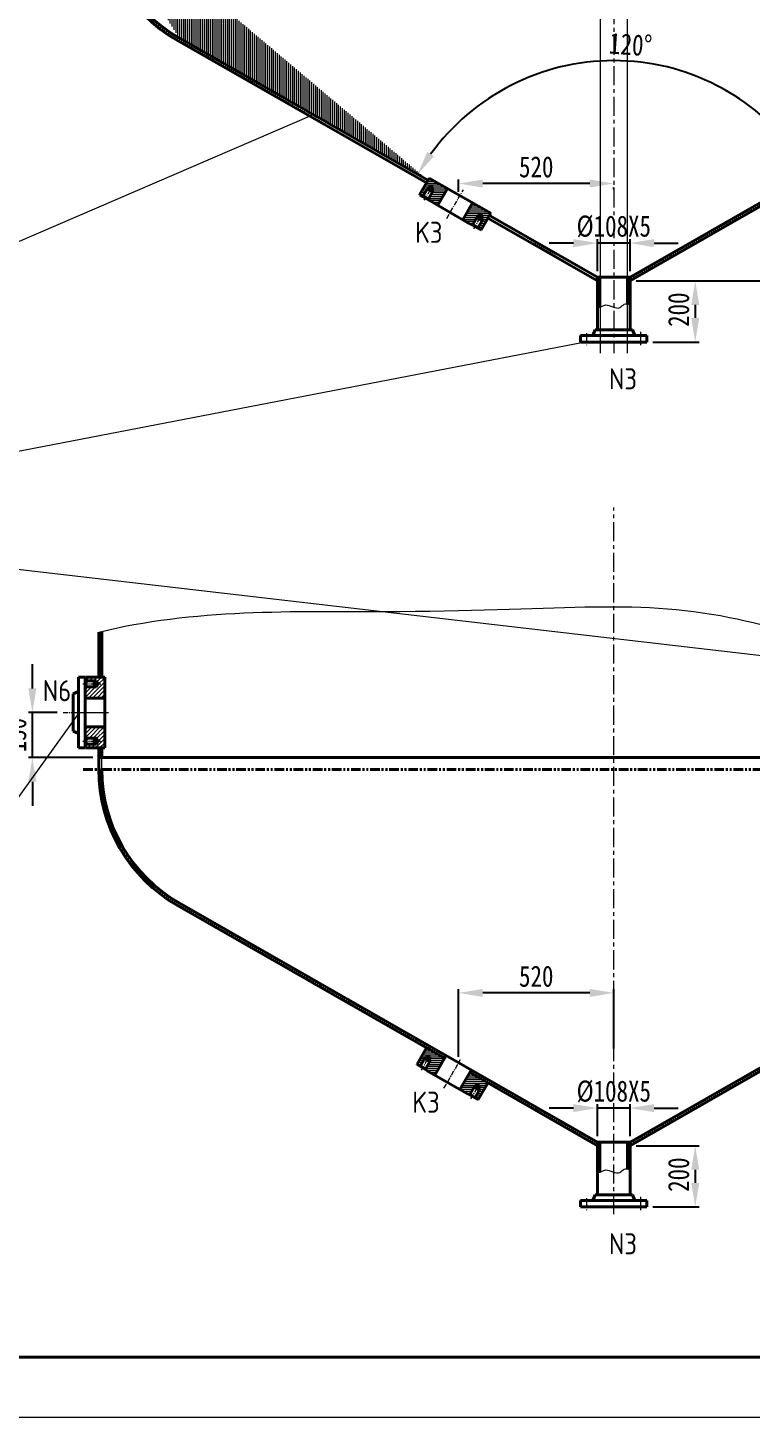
# Model space of a CAD drawing. Extents: x 29432 to 46232, y -723 to 11157.
# Drawn here: x 31918 to 34320, y -723 to 3892 of the extents above; entities that cross this region are included whole.
import ezdxf

# ---------------------------------------------------------------- set-up
doc = ezdxf.new("R2010")
doc.units = 0
doc.linetypes.add('CENTER', pattern=[50.800000000000004, 31.75, -6.35, 6.35, -6.35])
doc.linetypes.add('PHANTOM', pattern=[63.50000000000001, 31.75, -6.35, 6.35, -6.35, 6.35, -6.35])
doc.layers.get('0').update_dxf_attribs({"linetype": 'CONTINUOUS', "lineweight": 40})
doc.layers.get('DEFPOINTS').update_dxf_attribs({"linetype": 'CONTINUOUS', "lineweight": 20})
for name, color, linetype, lineweight in [('5', 1, 'CENTER', 20), ('中线', 1, 'CENTER', 20), ('双点划线', 1, 'PHANTOM', 20), ('尺寸线', 6, 'CONTINUOUS', 20), ('文字', 6, 'CONTINUOUS', 20), ('细实线', 3, 'CONTINUOUS', 20), ('细线', 3, 'CONTINUOUS', 20)]:
    doc.layers.add(name, color=color, linetype=linetype, lineweight=lineweight)
doc.layers.add('LINE', color=5, linetype='CONTINUOUS')
doc.styles.add('J_BigFont', font='gbenor.shx', dxfattribs={"bigfont": 'gbcbig.shx'})
doc.styles.add('尺寸-字母', font='@SimSun.ttf', dxfattribs={"width": 0.8})
doc.dimstyles.new('尺寸3-5', dxfattribs={"dimtxt": 3.5, "dimasz": 2.5, "dimexe": 1.25, "dimexo": 0.625, "dimgap": 1.5, "dimtad": 1, "dimdec": 0, "dimdsep": 46, "dimtxsty": '尺寸-字母', "dimcen": 2.5, "dimadec": 0, "dimazin": 0, "dimtfac": 1, "dimtdec": 4, "dimtmove": 0, "dimatfit": 3, "dimfxl": 0, "dimtolj": 1, "dimtzin": 0, "dimarcsym": 0})
pattern_1 = [(90, (4579.075306207611, -3841.184235502682), (-6.35, 1.332267629550188e-15), [])]
pattern_2 = [(90, (0, 0), (-6.35, 1.332267629550188e-15), [])]

# ---------------------------------------------------------------- blocks, each defined once
blk = doc.blocks.new('*D43')
at = {"layer": 'DEFPOINTS', "color": 0, "lineweight": 20}
for p in [(33809.68236725407, 3176.762420854097), (33809.68236725407, 3063.300524745234), (33917.68236725407, 3063.300524745232)]:
    blk.add_point(p, dxfattribs=at)
at = {"layer": '尺寸线', "color": 0, "lineweight": -2}
for p, q in [((33809.68236725407, 3083.300524745234), (33809.68236725407, 3189.762420854097)), ((33917.68236725407, 3083.300524745232), (33917.68236725407, 3189.762420854097)), ((33729.68236725407, 3176.762420854097), (33649.68236725407, 3176.762420854097)), ((33917.68236725407, 3176.762420854097), (33809.68236725407, 3176.762420854097)), ((33997.68236725407, 3176.762420854097), (34077.68236725407, 3176.762420854097))]:
    blk.add_line(p, q, dxfattribs=at)
at = {"layer": '尺寸线', "color": 0, "lineweight": 20}
for points in [[(33729.68236725407, 3190.095754187431), (33729.68236725407, 3163.429087520764), (33809.68236725407, 3176.762420854097)], [(33997.68236725407, 3190.095754187431), (33997.68236725407, 3163.429087520764), (33917.68236725407, 3176.762420854097)]]:
    blk.add_solid(points, dxfattribs=at)
at = {"layer": '尺寸线', "color": 0, "lineweight": 20, "insert": (33863.68236725407, 3231.762420854097), "char_height": 70, "attachment_point": 5, "style": '尺寸-字母'}
blk.add_mtext('\\A1;%%c108X5', dxfattribs=at)
blk = doc.blocks.new('*D41')
at = {"layer": 'DEFPOINTS', "color": 0, "lineweight": 20}
for p in [(35625.01513771368, 4301.034757036316), (33917.68236725407, 3051.778731517305), (36338.88879078143, 3051.778731517305)]:
    blk.add_point(p, dxfattribs=at)
at = {"layer": '尺寸线', "color": 0, "lineweight": -2}
for p, q in [((35645.01513771368, 4301.034757036316), (36351.88879078143, 4301.034757036316)), ((36338.88879078143, 4221.034757036316), (36338.88879078143, 3131.778731517305)), ((33937.68236725407, 3051.778731517305), (36351.88879078143, 3051.778731517305))]:
    blk.add_line(p, q, dxfattribs=at)
at = {"layer": '尺寸线', "color": 0, "lineweight": 20}
for points in [[(36325.55545744809, 4221.034757036316), (36352.22212411476, 4221.034757036316), (36338.88879078143, 4301.034757036316)], [(36325.55545744809, 3131.778731517305), (36352.22212411476, 3131.778731517305), (36338.88879078143, 3051.778731517305)]]:
    blk.add_solid(points, dxfattribs=at)
at = {"layer": '尺寸线', "color": 0, "lineweight": 20, "insert": (36283.88190101764, 3676.406744276816), "char_height": 70, "attachment_point": 5, "rotation": 90, "style": '尺寸-字母'}
blk.add_mtext('\\A1;1250', dxfattribs=at)
blk = doc.blocks.new('*D44')
at = {"layer": 'DEFPOINTS', "color": 0, "lineweight": 20}
for p in [(33917.68236725406, 3051.778731517305), (33973.68236725406, 2848.30052474523), (34134.18454995978, 2848.30052474523)]:
    blk.add_point(p, dxfattribs=at)
at = {"layer": '尺寸线', "color": 0, "lineweight": -2}
for p, q in [((33937.68236725406, 3051.778731517305), (34147.18454995978, 3051.778731517305)), ((34134.18454995978, 2971.778731517305), (34134.18454995978, 2928.30052474523)), ((33993.68236725406, 2848.30052474523), (34147.18454995978, 2848.30052474523))]:
    blk.add_line(p, q, dxfattribs=at)
at = {"layer": '尺寸线', "color": 0, "lineweight": 20}
for points in [[(34120.85121662645, 2971.778731517305), (34147.51788329312, 2971.778731517305), (34134.18454995978, 3051.778731517305)], [(34120.85121662645, 2928.30052474523), (34147.51788329312, 2928.30052474523), (34134.18454995978, 2848.30052474523)]]:
    blk.add_solid(points, dxfattribs=at)
at = {"layer": '尺寸线', "color": 0, "lineweight": 20, "insert": (34079.177660196, 2955.638483710343), "char_height": 70, "attachment_point": 5, "rotation": 90, "style": '尺寸-字母'}
blk.add_mtext('\\A1;200', dxfattribs=at)
blk = doc.blocks.new('*D71')
at = {"layer": 'DEFPOINTS', "color": 0, "lineweight": 20}
for p in [(31933.34768578037, 1617.556502906888), (32035.48531327202, 1617.556502906888), (32153.68236725407, 1467.556502906889)]:
    blk.add_point(p, dxfattribs=at)
at = {"layer": '尺寸线', "color": 0, "lineweight": -2}
for p, q in [((31933.34768578037, 1697.556502906888), (31933.34768578037, 1777.556502906888)), ((32015.48531327202, 1617.556502906888), (31920.34768578037, 1617.556502906888)), ((31933.34768578037, 1467.556502906889), (31933.34768578037, 1617.556502906888)), ((32133.68236725407, 1467.556502906889), (31920.34768578037, 1467.556502906889)), ((31933.34768578037, 1387.556502906889), (31933.34768578037, 1307.556502906889))]:
    blk.add_line(p, q, dxfattribs=at)
at = {"layer": '尺寸线', "color": 0, "lineweight": 20}
for points in [[(31920.01435244703, 1697.556502906888), (31946.6810191137, 1697.556502906888), (31933.34768578037, 1617.556502906888)], [(31920.01435244703, 1387.556502906889), (31946.6810191137, 1387.556502906889), (31933.34768578037, 1467.556502906889)]]:
    blk.add_solid(points, dxfattribs=at)
at = {"layer": '尺寸线', "color": 0, "lineweight": 20, "insert": (31878.34768578037, 1542.556502906893), "char_height": 70, "attachment_point": 5, "rotation": 90, "style": '尺寸-字母'}
blk.add_mtext('\\A1;150', dxfattribs=at)
blk = doc.blocks.new('*D70')
at = {"layer": 'DEFPOINTS', "color": 0, "lineweight": 20}
for p in [(33809.68236725407, 303.367053434059), (33809.68236725407, 189.9051573251954), (33917.68236725407, 189.9051573251936)]:
    blk.add_point(p, dxfattribs=at)
at = {"layer": '尺寸线', "color": 0, "lineweight": -2}
for p, q in [((33729.68236725407, 303.367053434059), (33649.68236725407, 303.367053434059)), ((33809.68236725407, 209.9051573251954), (33809.68236725407, 316.367053434059)), ((33917.68236725407, 303.367053434059), (33809.68236725407, 303.367053434059)), ((33917.68236725407, 209.9051573251936), (33917.68236725407, 316.367053434059)), ((33997.68236725407, 303.367053434059), (34077.68236725407, 303.367053434059))]:
    blk.add_line(p, q, dxfattribs=at)
at = {"layer": '尺寸线', "color": 0, "lineweight": 20}
for points in [[(33729.68236725407, 316.7003867673923), (33729.68236725407, 290.0337201007257), (33809.68236725407, 303.367053434059)], [(33997.68236725407, 316.7003867673923), (33997.68236725407, 290.0337201007257), (33917.68236725407, 303.367053434059)]]:
    blk.add_solid(points, dxfattribs=at)
at = {"layer": '尺寸线', "color": 0, "lineweight": 20, "insert": (33863.68236725407, 358.367053434059), "char_height": 70, "attachment_point": 5, "style": '尺寸-字母'}
blk.add_mtext('\\A1;%%c108X5', dxfattribs=at)
blk = doc.blocks.new('*D72')
at = {"layer": 'DEFPOINTS', "color": 0, "lineweight": 20}
for p in [(33917.68236725406, 178.3833640972671), (33973.68236725406, -25.09484267480821), (34134.18454995978, -25.09484267480825)]:
    blk.add_point(p, dxfattribs=at)
at = {"layer": '尺寸线', "color": 0, "lineweight": -2}
for p, q in [((33937.68236725406, 178.3833640972671), (34147.18454995978, 178.383364097267)), ((34134.18454995978, 98.38336409726703), (34134.18454995978, 54.90515732519174)), ((33993.68236725406, -25.09484267480821), (34147.18454995978, -25.09484267480826))]:
    blk.add_line(p, q, dxfattribs=at)
at = {"layer": '尺寸线', "color": 0, "lineweight": 20}
for points in [[(34120.85121662645, 98.38336409726703), (34147.51788329312, 98.38336409726702), (34134.18454995978, 178.383364097267)], [(34120.85121662645, 54.90515732519175), (34147.51788329312, 54.90515732519174), (34134.18454995978, -25.09484267480825)]]:
    blk.add_solid(points, dxfattribs=at)
at = {"layer": '尺寸线', "color": 0, "lineweight": 20, "insert": (34079.177660196, 82.2431162903049), "char_height": 70, "attachment_point": 5, "rotation": 90, "style": '尺寸-字母'}
blk.add_mtext('\\A1;200', dxfattribs=at)
blk = doc.blocks.new('*D75')
at = {"layer": 'DEFPOINTS', "color": 0, "lineweight": 20}
for p in [(32420.36372599471, 3858.395325906974), (35307.00100851343, 3858.395325906973), (33606.05096749592, 3737.451308335835), (33809.68236725407, 3063.300524745233), (33917.68236725407, 3063.300524745233)]:
    blk.add_point(p, dxfattribs=at)
at = {"layer": '尺寸线', "color": 0, "lineweight": -2}
blk.add_arc((33863.68236725407, 3032.396801158963), 750.6502489387248, 35.89127451289453, 144.1087254871055, dxfattribs=at)
at = {"layer": '尺寸线', "color": 0, "lineweight": 20}
for points in [[(33266.76030985115, 3465.234797910133), (33244.35445789382, 3479.694704866165), (33212.17766300439, 3405.247195516146)], [(34483.01027661432, 3479.694704866165), (34460.60442465699, 3465.234797910133), (34515.18707150375, 3405.247195516145)]]:
    blk.add_solid(points, dxfattribs=at)
at = {"layer": '尺寸线', "color": 0, "lineweight": 20, "insert": (33919.5694885491, 3836.113203141441), "char_height": 70, "attachment_point": 5, "rotation": 356.02229078891264, "style": '尺寸-字母'}
blk.add_mtext('\\A1;120°', dxfattribs=at)
blk = doc.blocks.new('*D79')
at = {"layer": 'DEFPOINTS', "color": 0, "lineweight": 20}
for p in [(33348.68240340429, 686.0097639997257), (33863.68236725406, 480.8703836723871), (33348.68240340429, 453.7313694751027)]:
    blk.add_point(p, dxfattribs=at)
at = {"layer": '尺寸线', "color": 0, "lineweight": -2}
for p, q in [((33348.68240340429, 473.7313694751027), (33348.68240340429, 699.0097639997257)), ((33863.68236725406, 500.8703836723871), (33863.68236725406, 699.0097639997257)), ((33783.68236725406, 686.0097639997257), (33428.68240340429, 686.0097639997257))]:
    blk.add_line(p, q, dxfattribs=at)
at = {"layer": '尺寸线', "color": 0, "lineweight": 20}
for points in [[(33428.68240340429, 699.3430973330591), (33428.68240340429, 672.6764306663923), (33348.68240340429, 686.0097639997257)], [(33783.68236725406, 699.3430973330591), (33783.68236725406, 672.6764306663923), (33863.68236725406, 686.0097639997257)]]:
    blk.add_solid(points, dxfattribs=at)
at = {"layer": '尺寸线', "color": 0, "lineweight": 20, "insert": (33606.18238532917, 741.0166537635052), "char_height": 70, "attachment_point": 5, "style": '尺寸-字母'}
blk.add_mtext('\\A1;520', dxfattribs=at)
blk = doc.blocks.new('*D80')
at = {"layer": 'DEFPOINTS', "color": 0, "lineweight": 20}
for p in [(33348.68240340429, 3374.744029956564), (33863.68236725406, 3375.773665592161), (33348.68240340429, 3327.126736895142)]:
    blk.add_point(p, dxfattribs=at)
at = {"layer": '尺寸线', "color": 0, "lineweight": -2}
for p, q in [((33348.68240340429, 3347.126736895142), (33348.68240340429, 3387.744029956564)), ((33783.68236725406, 3374.744029956564), (33428.68240340429, 3374.744029956564)), ((33863.68236725406, 3355.773665592161), (33863.68236725406, 3361.744029956564))]:
    blk.add_line(p, q, dxfattribs=at)
at = {"layer": '尺寸线', "color": 0, "lineweight": 20}
for points in [[(33428.68240340429, 3388.077363289898), (33428.68240340429, 3361.410696623231), (33348.68240340429, 3374.744029956564)], [(33783.68236725406, 3388.077363289898), (33783.68236725406, 3361.410696623231), (33863.68236725406, 3374.744029956564)]]:
    blk.add_solid(points, dxfattribs=at)
at = {"layer": '尺寸线', "color": 0, "lineweight": 20, "insert": (33606.18238532917, 3429.750919720344), "char_height": 70, "attachment_point": 5, "style": '尺寸-字母'}
blk.add_mtext('\\A1;520', dxfattribs=at)

msp = doc.modelspace()

# ---------------------------------------------------------------- hatches: boundary and pattern name
at = {"layer": '细实线', "lineweight": 20}
h = msp.add_hatch(dxfattribs=at)
h.set_pattern_fill('ANSI31', color=256, scale=2, angle=45, style=0)
h.set_pattern_definition(pattern_2)
edge = h.paths.add_edge_path()
edge.add_line((32415.39669381315, 3849.716121375026), (33241.7009766791, 3376.829470340919))
edge.add_line((32420.36372599471, 3858.395325906973), (33246.70101282933, 3385.489786992776))
edge.add_arc((32673.68236725407, 4301.034757036316), 520, 180, 240.2178746900123)
edge.add_arc((32673.68236725407, 4301.034757036316), 510, 180, 240.2178746900123)
h = msp.add_hatch(dxfattribs=at)
h.set_pattern_fill('ANSI31', color=256, scale=2, angle=45, style=0)
h.set_pattern_definition([(90, (4579.075306207611, -967.7888680826436), (-6.35, 1.332267629550188e-15), [])])
h.paths.add_polyline_path([(35311.96804069498, 3849.716121375025, 0.2689683641741837), (35573.68236725406, 4301.034757036316), (35563.68236725406, 4301.034757036316, -0.2689683641741866), (35307.00100851343, 3858.395325906974), (33917.68236725406, 3063.300524745237), (33917.68236725406, 3051.77873151731)])
h = msp.add_hatch(dxfattribs=at)
h.set_pattern_fill('ANSI31', color=256, scale=2, angle=135, style=0)
h.set_pattern_definition([(180, (45620.62756051096, -1430.581336256465), (-1.332267629550188e-15, -6.35), [])])
h.paths.add_polyline_path([(33362.12997954032, 3254.4186220014), (33387.24471625007, 3239.9186220014), (33388.61074165385, 3240.284647405185), (33393.80689407656, 3237.284647405185), (33408.30689407656, 3262.399384114934), (33409.17291948034, 3261.899384114933), (33412.67291948035, 3267.961561941425), (33424.21992486413, 3267.961561941424), (33429.99342755603, 3257.961561941428), (33426.49342755603, 3251.899384114935), (33427.35945295981, 3251.399384114934), (33412.85945295982, 3226.284647405184), (33421.95271969956, 3221.034647405184), (33423.31874510334, 3221.400672808969), (33455.04215073363, 3276.347223149755), (33394.72124311695, 3310.868346398993)])
h.paths.add_polyline_path([(33311.40027720038, 3358.552200095785), (33251.0793695837, 3393.073323345023), (33219.802775214, 3338.900672808967), (33220.16880061778, 3337.534647405183), (33229.26206735751, 3332.284647405183), (33243.76206735751, 3357.399384114933), (33244.6280927613, 3356.899384114934), (33248.1280927613, 3362.961561941423), (33259.67509814509, 3362.961561941423), (33265.44860083699, 3352.961561941426), (33261.94860083699, 3346.899384114934), (33262.81462624078, 3346.399384114934), (33248.31462624077, 3321.284647405184), (33253.51077866348, 3318.284647405184), (33253.87680406727, 3316.918622001399), (33278.99154077701, 3302.4186220014)])
h = msp.add_hatch(dxfattribs=at)
h.set_pattern_fill('ANSI31', color=256, scale=2, angle=45, style=0)
h.set_pattern_definition(pattern_2)
edge = h.paths.add_edge_path()
edge.add_line((33450.66379397924, 3268.763686797509), (33809.68236725407, 3063.300524745235))
edge.add_line((33445.66375782903, 3260.103370145647), (33809.68236725407, 3051.778731517305))
h = msp.add_hatch(dxfattribs=at)
h.set_pattern_fill('ANSI31', color=256, scale=2, angle=90, style=0)
h.set_pattern_definition([(135, (45611.24916760637, -1446.825189260573), (-4.490128060534577, -4.490128060534576), [])])
edge = h.paths.add_edge_path()
edge.add_spline(control_points=[(33809.68236725406, 2963.045476550113), (33812.70109733076, 2962.987526923359), (33815.32570481021, 2963.358256767822), (33817.68236725406, 2963.971434746059)], knot_values=[18.9482635805128, 18.9482635805128, 18.9482635805128, 18.9482635805128, 26.16315095866184, 26.16315095866184, 26.16315095866184, 26.16315095866184], degree=3, periodic=0)
edge.add_line((33817.68236725406, 2963.971434746059), (33817.68236725406, 3063.300524745235))
edge.add_line((33817.68236725406, 3063.300524745235), (33809.68236725406, 3063.300524745234))
edge.add_line((33809.68236725406, 3063.300524745234), (33809.68236725406, 2963.045476550114))
edge = h.paths.add_edge_path()
edge.add_spline(control_points=[(33909.68236725406, 2974.543779800111), (33912.30685453962, 2974.007077933597), (33914.99684896531, 2973.08190071922), (33917.68236725407, 2971.939873567335)], knot_values=[128.2985039433036, 128.2985039433036, 128.2985039433036, 128.2985039433036, 136.2700122577122, 136.2700122577122, 136.2700122577122, 136.2700122577122], degree=3, periodic=0)
edge.add_line((33917.68236725406, 2971.939873567337), (33917.68236725406, 3063.300524745234))
edge.add_line((33917.68236725406, 3063.300524745234), (33909.68236725406, 3063.300524745233))
edge.add_line((33909.68236725406, 3063.300524745233), (33909.68236725406, 2974.54377980011))
h = msp.add_hatch(dxfattribs=at)
h.set_pattern_fill('ANSI31', color=256, scale=2, angle=90, style=0)
h.set_pattern_definition([(135, (0, -241.59691317541), (-4.490128060534577, -4.490128060534576), [])])
edge = h.paths.add_edge_path()
edge.add_spline(control_points=[(32163.68236725406, 1886.416422023188), (32160.3423719903, 1885.572509351143), (32157.00897993987, 1884.718059918938), (32153.68236725407, 1883.852943259335)], knot_values=[885.8466002277024, 885.8466002277024, 885.8466002277024, 885.8466002277024, 892.1216638504327, 892.1216638504327, 892.1216638504327, 892.1216638504327], degree=3, periodic=0)
edge.add_line((32153.68236725406, 1883.852943259335), (32153.68236725406, 1735.056502906887))
edge.add_line((32153.68236725406, 1735.056502906887), (32163.68236725407, 1735.056502906888))
edge.add_line((32163.68236725407, 1735.056502906888), (32163.68236725406, 1886.416422023188))
h.paths.add_polyline_path([(32163.47530620761, 1500.056502906888), (32153.68236725408, 1500.056502906888), (32153.68236725407, 1467.556502906889), (32163.47530620761, 1467.556502906889)])
h = msp.add_hatch(dxfattribs=at)
h.set_pattern_fill('ANSI31', color=256, scale=3, style=0)
h.set_pattern_definition([(45, (40438.55965563417, -3984.560489302684), (-6.735192090801863, 6.735192090801865), [])])
h.paths.add_polyline_path([(32145.68236725406, 1702.556502906888), (32138.68236725406, 1702.556502906888), (32138.68236725406, 1701.556502906887), (32109.68236725406, 1701.556502906888), (32109.68236725406, 1695.556502906887), (32108.68236725406, 1694.556502906886), (32108.68236725406, 1665.556502906888), (32173.68236725406, 1665.556502906888), (32173.68236725406, 1735.056502906888), (32110.68236725406, 1735.056502906887), (32109.68236725406, 1734.056502906888), (32109.68236725406, 1723.556502906887), (32138.68236725406, 1723.556502906887), (32138.68236725406, 1722.556502906888), (32145.68236725406, 1722.556502906888), (32151.45586994596, 1712.556502906888)])
h.paths.add_polyline_path([(32108.68236725406, 1569.556502906888), (32108.68236725406, 1540.556502906888), (32109.68236725406, 1539.556502906886), (32109.68236725407, 1533.556502906886), (32138.68236725407, 1533.556502906886), (32138.68236725406, 1532.556502906886), (32145.68236725407, 1532.556502906885), (32151.45586994596, 1522.556502906888), (32145.68236725406, 1512.556502906888), (32138.68236725406, 1512.556502906888), (32138.68236725406, 1511.556502906888), (32109.68236725407, 1511.556502906887), (32109.68236725406, 1501.056502906888), (32110.68236725407, 1500.056502906887), (32173.68236725406, 1500.056502906889), (32173.68236725406, 1569.556502906888)])
h = msp.add_hatch(dxfattribs=at)
h.set_pattern_fill('ANSI31', color=256, scale=2, angle=45, style=0)
h.set_pattern_definition(pattern_1)
h.paths.add_polyline_path([(32163.68236725407, 1467.556502906889), (32153.68236725407, 1467.556502906888), (32153.68236725407, 1427.639389616277), (32163.68236725407, 1427.639389616277)])
h = msp.add_hatch(dxfattribs=at)
h.set_pattern_fill('ANSI31', color=256, scale=2, angle=45, style=0)
h.set_pattern_definition(pattern_1)
h.paths.add_polyline_path([(33302.02188429578, 468.9129796716379), (33307.021920446, 477.5732963234977), (32420.36372599471, 984.9999584869347, -0.268968364174187), (32163.68236725407, 1427.639389616277), (32153.68236725407, 1427.639389616277, 0.2689683641741868), (32415.39669381315, 976.3207539549849)])
h = msp.add_hatch(dxfattribs=at)
h.set_pattern_fill('ANSI31', color=256, scale=2, angle=45, style=0)
h.set_pattern_definition(pattern_1)
h.paths.add_polyline_path([(35311.96804069498, 976.3207539549867, 0.2689683641741837), (35573.68236725406, 1427.639389616277), (35563.68236725406, 1427.639389616277, -0.2689683641741866), (35307.00100851343, 984.9999584869356), (33917.68236725406, 189.9051573251986), (33917.68236725406, 178.3833640972712)])
h = msp.add_hatch(dxfattribs=at)
h.set_pattern_fill('ANSI31', color=256, scale=2, angle=135, style=0)
h.set_pattern_definition([(180, (45611.24916760637, -4320.220556680611), (-1.332267629550188e-15, -6.35), [])])
h.paths.add_polyline_path([(33352.75158663572, 364.7794015772533), (33377.86632334547, 350.2794015772533), (33379.23234874925, 350.6454269810383), (33384.42850117196, 347.6454269810383), (33398.92850117196, 372.7601636907866), (33399.79452657574, 372.2601636907857), (33403.29452657575, 378.3223415172779), (33414.84153195954, 378.322341517277), (33420.61503465143, 368.3223415172806), (33417.11503465143, 362.2601636907884), (33417.98106005522, 361.7601636907866), (33403.48106005522, 336.6454269810374), (33412.57432679496, 331.3954269810374), (33413.94035219874, 331.7614523848224), (33445.66375782903, 386.7080027256079), (33385.34285021235, 421.2291259748463)])
h.paths.add_polyline_path([(33302.02188429578, 468.9129796716379), (33241.7009766791, 503.4341029208763), (33210.4243823094, 449.2614523848197), (33210.79040771318, 447.8954269810356), (33219.88367445292, 442.6454269810365), (33234.38367445292, 467.7601636907857), (33235.24969985671, 467.2601636907866), (33238.7496998567, 473.3223415172761), (33250.29670524049, 473.3223415172761), (33256.07020793239, 463.3223415172788), (33252.57020793239, 457.2601636907866), (33253.43623333618, 456.7601636907866), (33238.93623333617, 431.6454269810374), (33244.13238575889, 428.6454269810374), (33244.49841116267, 427.2794015772524), (33269.61314787241, 412.7794015772533)])
h = msp.add_hatch(dxfattribs=at)
h.set_pattern_fill('ANSI31', color=256, scale=2, angle=45, style=0)
h.set_pattern_definition([(90, (45611.24916760637, -4320.220556680611), (-6.35, 1.332267629550188e-15), [])])
h.paths.add_polyline_path([(33809.68236725407, 178.3833640972671), (33809.68236725407, 189.9051573251973), (33390.34288636257, 429.8894426267079), (33385.34285021235, 421.2291259748481)])
h = msp.add_hatch(dxfattribs=at)
h.set_pattern_fill('ANSI31', color=256, scale=2, angle=90, style=0)
h.set_pattern_definition([(135, (45611.24916760637, -4320.220556680611), (-4.490128060534577, -4.490128060534576), [])])
edge = h.paths.add_edge_path()
edge.add_spline(control_points=[(33809.68236725406, 89.65010913007427), (33812.70109733076, 89.59215950332054), (33815.32570481021, 89.96288934778386), (33817.68236725406, 90.57606732602017)], knot_values=[18.9482635805128, 18.9482635805128, 18.9482635805128, 18.9482635805128, 26.16315095866184, 26.16315095866184, 26.16315095866184, 26.16315095866184], degree=3, periodic=0)
edge.add_line((33817.68236725406, 90.57606732602108), (33817.68236725406, 189.9051573251963))
edge.add_line((33817.68236725406, 189.9051573251963), (33809.68236725406, 189.9051573251954))
edge.add_line((33809.68236725406, 189.9051573251954), (33809.68236725406, 89.65010913007518))
edge = h.paths.add_edge_path()
edge.add_spline(control_points=[(33909.68236725406, 101.1484123800728), (33912.30685453962, 100.6117105135581), (33914.99684896531, 99.68653329918197), (33917.68236725407, 98.54450614729649)], knot_values=[128.2985039433036, 128.2985039433036, 128.2985039433036, 128.2985039433036, 136.2700122577122, 136.2700122577122, 136.2700122577122, 136.2700122577122], degree=3, periodic=0)
edge.add_line((33917.68236725406, 98.5445061472983), (33917.68236725406, 189.9051573251954))
edge.add_line((33917.68236725406, 189.9051573251954), (33909.68236725406, 189.9051573251945))
edge.add_line((33909.68236725406, 189.9051573251945), (33909.68236725406, 101.1484123800719))

# ---------------------------------------------------------------- linework, layer by layer
at = {"lineweight": 40}
for p, q in [((32415.39669381315, 3849.716121375026), (33241.7009766791, 3376.829470340919)), ((32420.36372599471, 3858.395325906973), (33246.70101282933, 3385.489786992776)), ((35307.00100851343, 3858.395325906973), (33917.68236725406, 3063.300524745235)), ((35311.96804069498, 3849.716121375026), (33917.68236725407, 3051.778731517314)), ((33219.802775214, 3338.900672808968), (33251.0793695837, 3393.073323345024)), ((33251.0793695837, 3393.073323345024), (33455.04215073363, 3276.347223149754)), ((33220.16880061778, 3337.534647405183), (33219.802775214, 3338.900672808968)), ((33253.51077866348, 3318.284647405185), (33220.16880061778, 3337.534647405183)), ((33229.26206735751, 3332.284647405183), (33231.1280927613, 3333.516698212753)), ((33231.1280927613, 3333.516698212753), (33248.1280927613, 3362.961561941423)), ((33248.44860083699, 3323.516698212753), (33231.1280927613, 3333.516698212753)), ((33243.76206735751, 3357.399384114933), (33262.81462624078, 3346.399384114933)), ((33248.1280927613, 3362.961561941423), (33259.67509814509, 3362.961561941423)), ((33265.44860083699, 3352.961561941425), (33248.1280927613, 3362.961561941423)), ((33248.31462624078, 3321.284647405185), (33248.44860083699, 3323.516698212753)), ((33248.44860083699, 3323.516698212753), (33265.44860083699, 3352.961561941425)), ((33265.44860083699, 3352.961561941425), (33259.67509814509, 3362.961561941423)), ((33278.99154077701, 3302.418622001399), (33311.40027720038, 3358.552200095787)), ((33253.87680406727, 3316.918622001399), (33253.51077866348, 3318.284647405185)), ((33253.87680406727, 3316.918622001399), (33320.56076015867, 3278.418622001401)), ((33387.24471625007, 3239.918622001399), (33320.56076015867, 3278.418622001401)), ((33362.12997954032, 3254.418622001401), (33394.72124311695, 3310.868346398993)), ((33387.24471625007, 3239.918622001399), (33388.61074165385, 3240.284647405185)), ((33388.61074165385, 3240.284647405185), (33421.95271969956, 3221.034647405185)), ((33393.80689407656, 3237.284647405185), (33395.67291948034, 3238.516698212753)), ((33395.67291948034, 3238.516698212753), (33412.67291948034, 3267.961561941423)), ((33395.67291948034, 3238.516698212753), (33412.99342755603, 3228.516698212753)), ((33427.35945295981, 3251.399384114933), (33408.30689407656, 3262.399384114933)), ((33412.67291948034, 3267.961561941423), (33429.99342755603, 3257.961561941425)), ((33412.67291948034, 3267.961561941425), (33424.21992486413, 3267.961561941425)), ((33412.99342755603, 3228.516698212753), (33429.99342755603, 3257.961561941425)), ((33423.31874510334, 3221.400672808969), (33455.04215073363, 3276.347223149754)), ((33429.99342755603, 3257.961561941427), (33424.21992486413, 3267.961561941425)), ((33445.66375782903, 3260.103370145647), (33809.68236725407, 3051.778731517305)), ((33450.66379397924, 3268.763686797509), (33809.68236725407, 3063.300524745235)), ((33412.85945295981, 3226.284647405185), (33412.99342755603, 3228.516698212753)), ((33421.95271969956, 3221.034647405185), (33423.31874510334, 3221.400672808969)), ((33809.68236725407, 3063.300524745235), (33917.68236725407, 3063.300524745235)), ((33809.68236725406, 3063.300524745235), (33809.68236725406, 2888.300524745235)), ((33817.68236725406, 3063.300524745235), (33817.68236725406, 2963.971434746058)), ((33909.68236725406, 3063.300524745235), (33909.68236725406, 2974.543779800111)), ((33917.68236725406, 3063.300524745235), (33917.68236725406, 2888.300524745235)), ((32153.68236725407, 1883.852943259335), (32153.68236725407, 1735.056502906887)), ((32163.68236725407, 1886.416422023189), (32163.68236725406, 1735.056502906887)), ((32109.68236725406, 1734.056502906887), (32110.68236725406, 1735.056502906887)), ((32109.68236725406, 1695.556502906887), (32109.68236725406, 1734.056502906887)), ((32109.68236725406, 1723.556502906887), (32111.68236725406, 1722.556502906887)), ((32110.68236725406, 1735.056502906887), (32173.68236725408, 1735.056502906888)), ((32111.68236725406, 1702.556502906888), (32111.68236725406, 1722.556502906887)), ((32111.68236725406, 1722.556502906887), (32145.68236725406, 1722.556502906888)), ((32138.68236725406, 1723.556502906888), (32138.68236725406, 1701.556502906888)), ((32145.68236725406, 1702.556502906888), (32145.68236725406, 1722.556502906888)), ((32145.68236725406, 1722.556502906887), (32151.45586994596, 1712.556502906887)), ((32145.68236725406, 1702.556502906888), (32151.45586994596, 1712.556502906887)), ((32173.68236725409, 1735.056502906888), (32173.68236725408, 1665.556502906888)), ((32108.68236725406, 1694.556502906887), (32109.68236725406, 1695.556502906887)), ((32108.68236725406, 1694.556502906887), (32108.68236725406, 1617.556502906887)), ((32108.68236725406, 1665.556502906888), (32173.68236725408, 1665.556502906888)), ((32109.68236725406, 1701.556502906888), (32111.68236725406, 1702.556502906888)), ((32111.68236725406, 1702.556502906888), (32145.68236725406, 1702.556502906888)), ((32173.68236725408, 1665.556502906888), (32173.68236725409, 1569.556502906889)), ((32108.68236725407, 1540.664784928706), (32108.68236725407, 1617.664784928706)), ((32108.68236725406, 1540.556502906887), (32108.68236725406, 1617.556502906887)), ((32108.68236725406, 1569.556502906888), (32173.6823672541, 1569.556502906889)), ((32173.6823672541, 1569.556502906889), (32173.68236725408, 1500.056502906888)), ((32108.68236725406, 1540.556502906887), (32109.68236725406, 1539.556502906885)), ((32109.68236725406, 1539.556502906885), (32109.68236725406, 1501.056502906888)), ((32109.68236725406, 1533.556502906887), (32111.68236725406, 1532.556502906885)), ((32111.68236725406, 1532.556502906885), (32111.68236725406, 1512.556502906887)), ((32111.68236725406, 1532.556502906885), (32145.68236725406, 1532.556502906887)), ((32138.68236725406, 1511.556502906888), (32138.68236725406, 1533.556502906887)), ((32145.68236725406, 1532.556502906887), (32151.45586994596, 1522.556502906887)), ((32145.68236725406, 1532.556502906887), (32145.68236725406, 1512.556502906888)), ((32109.68236725406, 1511.556502906887), (32111.68236725406, 1512.556502906887)), ((32109.68236725406, 1501.056502906888), (32110.68236725406, 1500.056502906888)), ((32110.68236725406, 1500.056502906888), (32173.68236725408, 1500.056502906888)), ((32111.68236725406, 1512.556502906888), (32145.68236725406, 1512.556502906887)), ((32145.68236725406, 1512.556502906888), (32151.45586994596, 1522.556502906888)), ((32153.68236725407, 1500.056502906888), (32153.68236725407, 1467.556502906889)), ((32153.68236725407, 1500.056502906888), (32153.68236725407, 1427.639389616276)), ((32163.47530620761, 1467.556502906889), (32163.47530620761, 1500.056502906888)), ((32153.68236725407, 1467.556502906889), (35573.68236725406, 1467.556502906889)), ((32415.39669381315, 976.3207539549867), (33302.02188429578, 468.9129796716388)), ((32420.36372599471, 984.9999584869347), (33809.68236725407, 189.9051573251954)), ((35307.00100851343, 984.9999584869347), (33917.68236725406, 189.9051573251954)), ((35311.96804069498, 976.3207539549867), (33917.68236725407, 178.3833640972753)), ((33210.4243823094, 449.2614523848206), (33241.7009766791, 503.4341029208772)), ((33221.7496998567, 443.8774777886056), (33238.7496998567, 473.3223415172761)), ((33234.38367445292, 467.7601636907857), (33253.43623333618, 456.7601636907866)), ((33238.74969985671, 473.3223415172761), (33250.29670524049, 473.3223415172761)), ((33256.07020793239, 463.3223415172779), (33238.7496998567, 473.3223415172761)), ((33239.07020793239, 433.8774777886065), (33256.07020793239, 463.3223415172779)), ((33256.07020793239, 463.3223415172779), (33250.29670524049, 473.3223415172761)), ((33269.61314787241, 412.7794015772524), (33307.021920446, 477.5732963234977)), ((33210.79040771318, 447.8954269810365), (33210.4243823094, 449.2614523848206)), ((33244.13238575889, 428.6454269810374), (33210.79040771318, 447.8954269810365)), ((33219.88367445292, 442.6454269810365), (33221.7496998567, 443.8774777886056)), ((33239.07020793239, 433.8774777886065), (33221.7496998567, 443.8774777886056)), ((33238.93623333618, 431.6454269810374), (33239.07020793239, 433.8774777886065)), ((33244.49841116267, 427.2794015772524), (33244.13238575889, 428.6454269810374)), ((33244.49841116267, 427.2794015772524), (33311.18236725407, 388.7794015772542)), ((33352.75158663572, 364.7794015772542), (33390.34288636257, 429.8894426267061)), ((33385.34285021235, 421.2291259748463), (33809.68236725407, 178.3833640972671)), ((33377.86632334547, 350.2794015772533), (33311.18236725407, 388.7794015772542)), ((33386.29452657574, 348.8774777886065), (33403.29452657574, 378.322341517277)), ((33417.98106005522, 361.7601636907866), (33398.92850117196, 372.7601636907866)), ((33403.29452657574, 378.322341517277), (33420.61503465143, 368.3223415172779)), ((33403.29452657574, 378.3223415172779), (33414.84153195954, 378.3223415172779)), ((33413.94035219874, 331.7614523848224), (33445.66375782903, 386.708002725607)), ((33420.61503465143, 368.3223415172788), (33414.84153195954, 378.3223415172779)), ((33377.86632334547, 350.2794015772533), (33379.23234874925, 350.6454269810374)), ((33379.23234874925, 350.6454269810374), (33412.57432679496, 331.3954269810383)), ((33384.42850117196, 347.6454269810374), (33386.29452657574, 348.8774777886065)), ((33386.29452657574, 348.8774777886065), (33403.61503465143, 338.8774777886065)), ((33403.48106005522, 336.6454269810374), (33403.61503465143, 338.8774777886065)), ((33403.61503465143, 338.8774777886074), (33420.61503465143, 368.3223415172779)), ((33412.57432679496, 331.3954269810383), (33413.94035219874, 331.7614523848224)), ((33809.68236725406, 189.9051573251954), (33809.68236725406, 14.90515732519634)), ((33809.68236725407, 189.9051573251954), (33917.68236725407, 189.9051573251954)), ((33817.68236725406, 189.9051573251954), (33817.68236725406, 90.57606732602017)), ((33909.68236725406, 189.9051573251954), (33909.68236725406, 101.1484123800728)), ((33917.68236725406, 189.9051573251954), (33917.68236725406, 14.90515732519634)), ((29932.35018923754, -523.4763629651334), (46032.35018923754, -523.4763629651334))]:
    msp.add_line(p, q, dxfattribs=at)
for p, q in [((33973.68236725406, 2870.300524745235), (33753.68236725406, 2870.300524745235)), ((33753.68236725406, 2870.300524745235), (33753.68236725406, 2848.300524745231)), ((33793.68236725406, 2870.300524745235), (33801.75133277131, 2888.300524745235)), ((33925.61340173682, 2888.300524745235), (33801.75133277131, 2888.300524745235)), ((33933.68236725406, 2870.300524745235), (33925.61340173682, 2888.300524745235)), ((33973.68236725406, 2870.300524745235), (33973.68236725406, 2848.300524745231)), ((33973.68236725406, 2848.300524745235), (33753.68236725406, 2848.300524745235)), ((32086.68236725407, 1735.109090259114), (32108.68236725407, 1735.109090259114)), ((32086.68236725406, 1735.109090259114), (32086.68236725407, 1500.003915554659)), ((32108.68236725406, 1735.109090259114), (32108.68236725407, 1500.003915554659)), ((32086.68236725407, 1687.664784928706), (32068.68236725407, 1679.595819411464)), ((32068.68236725407, 1679.595819411464), (32068.68236725407, 1555.733750445946)), ((32086.68236725407, 1547.664784928706), (32068.68236725407, 1555.733750445946)), ((32086.68236725407, 1500.003915554659), (32108.68236725407, 1500.003915554659)), ((33793.68236725406, -3.094842674804568), (33801.75133277131, 14.90515732519543)), ((33925.61340173682, 14.90515732519543), (33801.75133277131, 14.90515732519543)), ((33933.68236725406, -3.094842674804568), (33925.61340173682, 14.90515732519543)), ((33753.68236725406, -3.094842674804568), (33753.68236725406, -25.09484267480821)), ((33973.68236725406, -3.094842674804568), (33753.68236725406, -3.094842674804568)), ((33973.68236725406, -25.09484267480457), (33753.68236725406, -25.09484267480457)), ((33973.68236725406, -3.094842674804568), (33973.68236725406, -25.09484267480821))]:
    msp.add_line(p, q)
for centre, radius in [((32673.68236725407, 4301.034757036316), 520), ((32673.68236725407, 4301.034757036316), 510), ((32673.68236725407, 1427.639389616277), 520), ((32673.68236725407, 1427.639389616277), 510)]:
    msp.add_arc(centre, radius, 180, 240.2178746900123, dxfattribs=at)
at = {"layer": '5', "linetype": 'CENTER', "lineweight": 20, "ltscale": 2}
for p, q in [((33863.68236725406, 10571.7577273717), (33863.68236725406, 2810.971306534848)), ((33863.68236725406, -48.61091157073679), (33863.68236725406, 2298.578539484282))]:
    msp.add_line(p, q, dxfattribs=at)
at = {"layer": 'LINE', "lineweight": 20}
for p, q in [((33818.68236725406, 9711.113568466631), (33818.68236725406, 2810.971306534848)), ((33908.68236725406, 9711.113568466631), (33908.68236725406, 2810.971306534848))]:
    msp.add_line(p, q, dxfattribs=at)
at = {"layer": '中线', "linetype": 'CENTER', "lineweight": 20, "ltscale": 0.5}
for p, q in [((33234.32275863613, 3319.050021821172), (33264.08898457778, 3370.606637501679)), ((33309.23481147608, 3258.801503439237), (33364.33639996986, 3354.240254288222)), ((33398.86758535518, 3224.050021821174), (33428.63381129682, 3275.606637501681)), ((32100.75119092804, 1712.556502906887), (32160.28364281133, 1712.556502906887)), ((32035.48531327202, 1617.556502906888), (32176.23364687645, 1617.556502906889)), ((32076.03046988889, 1617.556502906887), (32186.23364687646, 1617.556502906888)), ((32100.75119092804, 1522.556502906887), (32160.28364281134, 1522.556502906888)), ((33224.94436573154, 429.4108013970263), (33254.71059167318, 480.9674170775324)), ((33299.85641857148, 369.16228301509), (33354.95800706526, 464.6010338640754)), ((33389.48919245058, 334.4108013970272), (33419.25541839223, 385.9674170775343))]:
    msp.add_line(p, q, dxfattribs=at)
at = {"layer": '中线'}
for p, q in [((33772.88678454072, 2877.540394544045), (33772.88678454072, 2837.965970279834)), ((33952.88678454072, 2882.255695007727), (33952.88678454072, 2837.965970279834)), ((33772.88678454072, 4.145027124005537), (33772.88678454072, -35.42939714020486)), ((33952.88678454072, 8.860327587687607), (33952.88678454072, -35.42939714020486))]:
    msp.add_line(p, q, dxfattribs=at)
at = {"layer": '双点划线', "lineweight": 40}
msp.add_line((32102.34959679445, 1427.639389616277), (35625.01513771368, 1427.639389616277), dxfattribs=at)
at = {"layer": '细实线', "lineweight": 20}
for p, q in [((32860.44916760638, 3600.777413702097), (31618.10082778363, 3065.599497931082)), ((33809.68236725406, 3063.300524745235), (33917.68236725406, 3063.300524745235)), ((33768.43236725407, 2848.300524745235), (31618.10082778363, 2433.417968218902)), ((35603.27709207717, 1660.05650290689), (31618.10082778363, 2123.617451259212)), ((32088.68236725407, 1617.556502906888), (31618.10082778363, 963.2782042505569)), ((33809.68236725406, 189.9051573251954), (33917.68236725406, 189.9051573251954))]:
    msp.add_line(p, q, dxfattribs=at)
at = {"layer": '细实线', "linetype": 'CENTER', "lineweight": 20, "ltscale": 2}
for p, q in [((33229.26206735751, 3332.284647405183), (33243.76206735751, 3357.399384114933)), ((33248.31462624078, 3321.284647405185), (33262.81462624078, 3346.399384114933)), ((33393.80689407656, 3237.284647405185), (33408.30689407656, 3262.399384114933)), ((33412.85945295981, 3226.284647405185), (33427.35945295981, 3251.399384114933)), ((32109.68236725406, 1723.556502906887), (32138.68236725406, 1723.556502906888)), ((32109.68236725406, 1701.556502906888), (32138.68236725406, 1701.556502906887)), ((32109.68236725406, 1533.556502906887), (32138.68236725406, 1533.556502906887)), ((32109.68236725406, 1511.556502906887), (32138.68236725406, 1511.556502906888)), ((33219.88367445292, 442.6454269810365), (33234.38367445292, 467.7601636907857)), ((33238.93623333618, 431.6454269810374), (33253.43623333618, 456.7601636907857)), ((33384.42850117196, 347.6454269810374), (33398.92850117196, 372.7601636907866)), ((33403.48106005522, 336.6454269810374), (33417.98106005522, 361.7601636907866))]:
    msp.add_line(p, q, dxfattribs=at)
at = {"layer": '细实线', "lineweight": 20}
for points, knots in [([(33809.68236725406, 2963.045476550113), (33822.9608589472, 2962.79057345579), (33836.99732466327, 2982.753349454583), (33877.87859397782, 2950.00102476375), (33897.78640909065, 2977.698896996802), (33910.81784409218, 2974.859038880206), (33917.68236725407, 2971.939873567335)], [18.9482635805128, 18.9482635805128, 18.9482635805128, 18.9482635805128, 50.6843975452631, 97.75249701793413, 115.89383247577, 136.2700122577122, 136.2700122577122, 136.2700122577122, 136.2700122577122]), ([(32153.68236725407, 1883.852943259335), (32458.21023829393, 1963.048256760811), (33546.04872763668, 1932.348858242137), (34136.92894010933, 2035.87960925806), (34929.00605172319, 1712.122220644818), (35389.17901360546, 1868.845006375679), (35573.68236725407, 1870.8713314078)], [885.8466002277025, 885.8466002277025, 885.8466002277025, 885.8466002277025, 1460.284307937105, 2615.231678228215, 3589.356697099929, 3841.858920795599, 3841.858920795599, 3841.858920795599, 3841.858920795599]), ([(33809.68236725406, 89.65010913007427), (33822.9608589472, 89.39520603575147), (33836.99732466327, 109.3579820345449), (33877.87859397782, 76.60565734371175), (33897.78640909065, 104.303529576764), (33910.81784409218, 101.4636714601675), (33917.68236725407, 98.54450614729649)], [18.9482635805128, 18.9482635805128, 18.9482635805128, 18.9482635805128, 50.6843975452631, 97.75249701793413, 115.89383247577, 136.2700122577122, 136.2700122577122, 136.2700122577122, 136.2700122577122])]:
    msp.add_open_spline(points, degree=3, knots=knots, dxfattribs=at)
at = {"layer": '细线', "color": 3, "lineweight": 20}
msp.add_line((29432.35018923754, -723.4763629651352), (46232.35018923754, -723.4763629651352), dxfattribs=at)

# ---------------------------------------------------------------- texts
at = {"layer": '文字', "lineweight": 20, "char_height": 70, "width": 297.5095215332694, "attachment_point": 1, "style": 'J_BigFont'}
for s, insert in [('K3', (33203.95306806115, 3247.580820436955)), ('N3', (33847.58048465392, 2760.924520608041)), ('K3', (33194.57467515655, 357.9416000128076)), ('N3', (33847.58048465392, -112.470846811997))]:
    msp.add_mtext(s, dxfattribs=dict(at, insert=insert))
at = {"layer": '细实线', "lineweight": 20, "insert": (31967.72891407613, 1724.959629379737), "char_height": 70, "width": 297.5095215332694, "attachment_point": 1, "style": 'J_BigFont'}
msp.add_mtext('N6', dxfattribs=at)

# ---------------------------------------------------------------- dimensions: what is measured, and where the dimension line sits
at = {"layer": '尺寸线', "lineweight": 20}
dim = msp.add_linear_dim(base=(36338.88879078143, 3051.778731517305), p1=(35625.01513771368, 4301.034757036316), p2=(33917.68236725407, 3051.778731517305), angle=90, text='1250', dimstyle='尺寸3-5', override={"dimtxt": 70, "dimasz": 80, "dimexe": 13, "dimexo": 20, "dimgap": 20, "dimzin": 0, "dimtfac": 5, "dimtdec": 0, "dimatfit": 1}, dxfattribs=at)
dim.commit()
dim.dimension.update_dxf_attribs({"geometry": '*D41', "text_midpoint": (36283.88190101764, 3676.406744276816)})
dim = msp.add_angular_dim_2l(base=(33606.05096749592, 3737.451308335835), line1=((32420.36372599471, 3858.395325906973), (33809.68236725407, 3063.300524745234)), line2=((35307.00100851343, 3858.395325906973), (33917.68236725406, 3063.300524745234)), dimstyle='尺寸3-5', override={"dimtxt": 70, "dimasz": 80, "dimexe": 13, "dimexo": 20, "dimgap": 20, "dimzin": 0, "dimtfac": 5, "dimtdec": 0, "dimatfit": 1}, dxfattribs=at)
dim.commit()
dim.dimension.update_dxf_attribs({"geometry": '*D75', "text_midpoint": (33915.75375034905, 3781.238818739671), "dimtype": 162})
for base, p1, p2, picture, middle in [((33348.68240340429, 3374.744029956564), (33863.68236725406, 3375.773665592161), (33348.68240340429, 3327.126736895142), '*D80', (33606.18238532917, 3429.750919720344)), ((33348.68240340429, 686.0097639997257), (33863.68236725406, 480.8703836723871), (33348.68240340429, 453.7313694751027), '*D79', (33606.18238532917, 741.0166537635052))]:
    dim = msp.add_linear_dim(base=base, p1=p1, p2=p2, text='520', dimstyle='尺寸3-5', override={"dimtxt": 70, "dimasz": 80, "dimexe": 13, "dimexo": 20, "dimgap": 20, "dimzin": 0, "dimtfac": 5, "dimtdec": 0, "dimatfit": 1}, dxfattribs=at)
    dim.commit()
    dim.dimension.update_dxf_attribs({"geometry": picture, "text_midpoint": middle})
for base, p1, p2, picture, middle in [((33809.68236725407, 3176.762420854097), (33917.68236725407, 3063.300524745232), (33809.68236725407, 3063.300524745234), '*D43', (33863.68236725407, 3176.762420854097)), ((33809.68236725407, 303.367053434059), (33917.68236725407, 189.9051573251936), (33809.68236725407, 189.9051573251954), '*D70', (33863.68236725407, 303.367053434059))]:
    dim = msp.add_linear_dim(base=base, p1=p1, p2=p2, text='%%c<>X5', dimstyle='尺寸3-5', override={"dimtxt": 70, "dimasz": 80, "dimexe": 13, "dimexo": 20, "dimgap": 20, "dimzin": 0, "dimtfac": 5, "dimtdec": 0, "dimatfit": 1}, dxfattribs=at)
    dim.commit()
    dim.dimension.update_dxf_attribs({"geometry": picture, "text_midpoint": middle, "dimtype": 160})
for base, p1, p2, picture, middle in [((34134.18454995978, 2848.30052474523), (33917.68236725406, 3051.778731517305), (33973.68236725406, 2848.30052474523), '*D44', (34134.18454995978, 2955.638483710343)), ((34134.18454995978, -25.09484267480825), (33917.68236725406, 178.3833640972671), (33973.68236725406, -25.09484267480821), '*D72', (34134.18454995978, 82.2431162903049))]:
    dim = msp.add_linear_dim(base=base, p1=p1, p2=p2, angle=90, text='200', dimstyle='尺寸3-5', override={"dimtxt": 70, "dimasz": 80, "dimexe": 13, "dimexo": 20, "dimgap": 20, "dimzin": 0, "dimtfac": 5, "dimtdec": 0, "dimatfit": 1}, dxfattribs=at)
    dim.commit()
    dim.dimension.update_dxf_attribs({"geometry": picture, "text_midpoint": middle, "dimtype": 160})
dim = msp.add_linear_dim(base=(31933.34768578037, 1617.556502906888), p1=(32153.68236725407, 1467.556502906889), p2=(32035.48531327202, 1617.556502906888), angle=90, dimstyle='尺寸3-5', override={"dimtxt": 70, "dimasz": 80, "dimexe": 13, "dimexo": 20, "dimgap": 20, "dimzin": 0, "dimtfac": 5, "dimtdec": 0, "dimatfit": 1}, dxfattribs=at)
dim.commit()
dim.dimension.update_dxf_attribs({"geometry": '*D71', "text_midpoint": (31933.34768578037, 1542.556502906893), "dimtype": 160})

doc.saveas('drawing.dxf')
